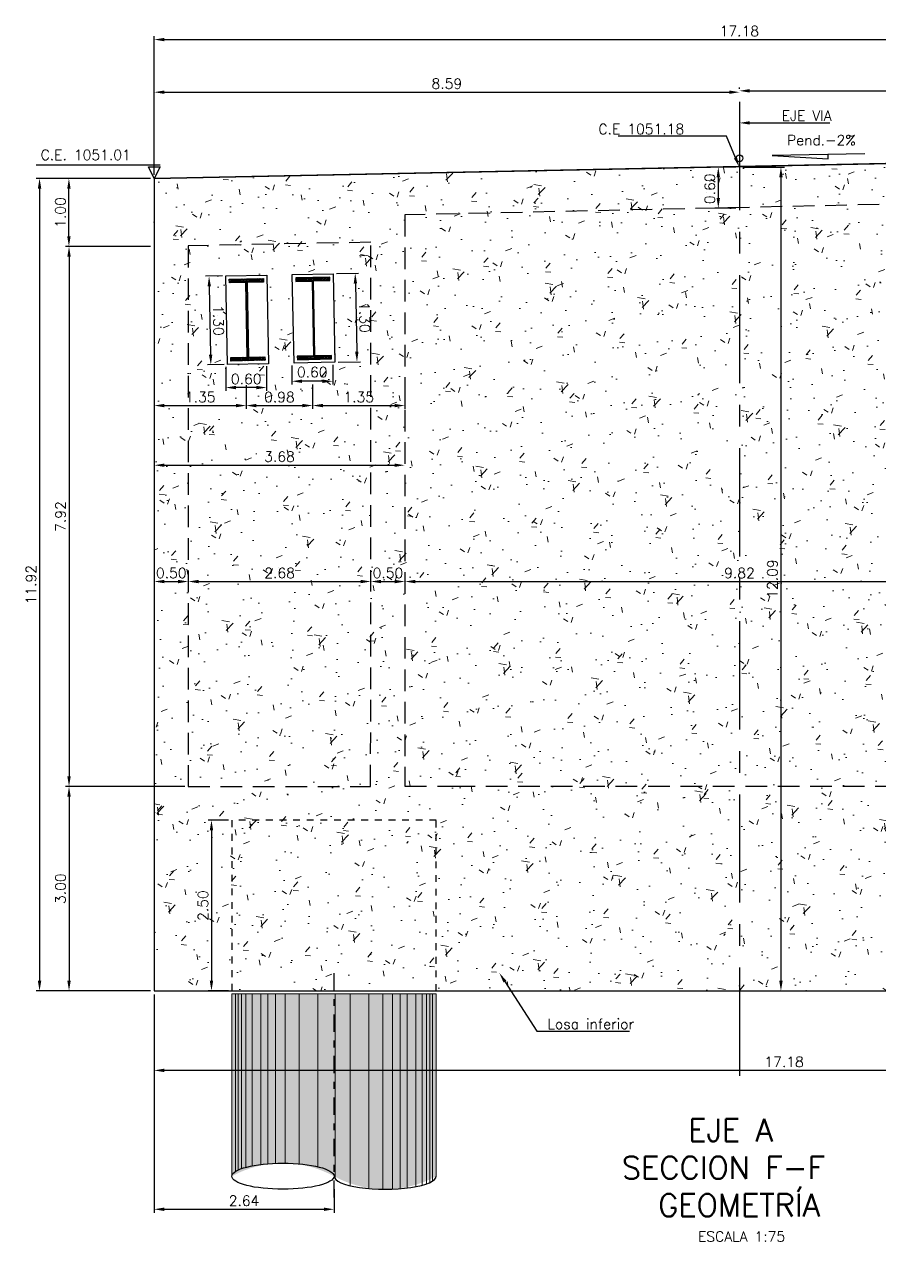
# Model space of a CAD drawing. Header units: metres. Extents: x 1080427 to 1081241, y 976768 to 977288.
# Drawn here: x 1080887.61 to 1080900.16, y 977059.12 to 977076.98 of the extents above; entities that cross this region are included whole.
import ezdxf
from ezdxf import colors
from ezdxf.entities.mleader import LeaderData, LeaderLine
from ezdxf.math import Vec2, Vec3

# ---------------------------------------------------------------- set-up
doc = ezdxf.new("R2010")
doc.units = ezdxf.units.M
doc.header["$LTSCALE"] = 25.4
for name, pattern in [('CENTER', [2, 1.25, -0.25, 0.25, -0.25]), ('DASHDOT', [1, 0.5, -0.25, 0, -0.25]), ('HIDDEN', [0.375, 0.25, -0.125])]:
    doc.linetypes.add(name, pattern=pattern)
for name, color, linetype in [('CONTRAPESO', 3, 'Continuous'), ('COT', 1, 'Continuous'), ('DIMCONTRAPESO', 1, 'Continuous'), ('EJE VIA', 10, 'CENTER'), ('PERFIL MET', 37, 'Continuous'), ('PROY', 9, 'HIDDEN'), ('PROYECC', 251, 'HIDDEN'), ('REGL175', 7, 'Continuous')]:
    doc.layers.add(name, color=color, linetype=linetype)
for name, color, linetype, lineweight in [('COTA', 1, 'Continuous', 30), ('COTACIM', 20, 'Continuous', 5), ('EJEPILOTE', 145, 'DASHDOT', 30), ('OTROS', 8, 'Continuous', 5), ('SOLIDOREFCONT', 254, 'Continuous', 5)]:
    doc.layers.add(name, color=color, linetype=linetype, lineweight=lineweight)
doc.styles.add('romans', font='romans.shx')
doc.dimstyles.new('Copy 75', dxfattribs={"dimtxt": 0.15, "dimasz": 0.15, "dimexe": 0.05, "dimexo": 0.05, "dimgap": 0.05, "dimtad": 1, "dimzin": 0, "dimdsep": 46, "dimtxsty": 'romans', "dimcen": 0.002, "dimclrd": 1, "dimclre": 1, "dimclrt": 3, "dimadec": 4, "dimazin": 0, "dimtfac": 1, "dimtofl": 0, "dimtmove": 1, "dimatfit": 3, "dimfxl": 1, "dimtolj": 1, "dimtzin": 0, "dimarcsym": 1})

# ---------------------------------------------------------------- blocks, each defined once
blk = doc.blocks.new('PILOTE')
h = blk.add_hatch(color=256)
h.dxf.hatch_style = 1
h.set_gradient(color1=(51, 51, 51), color2=(173, 173, 173), tint=1, name='INVCYLINDER')
edge = h.paths.add_edge_path()
edge.add_line((1080656.416834545, 977060.1590362525), (1080656.416834545, 977062.8369320101))
edge.add_line((1080656.416834545, 977062.8369320101), (1080659.417876804, 977062.8369320101))
edge.add_line((1080659.417876804, 977062.8369320101), (1080659.417876804, 977060.1590362525))
edge.add_arc((1080658.66761624, 977061.5370580803), 1.569023604932751, 241.43402734232131, 298.56597265767874, ccw=False)
edge.add_arc((1080657.16709511, 977058.7797854457), 1.570103086822714, 61.45547212311708, 118.5445278768829)
at = {"layer": 'COT'}
blk.add_ellipse((1080657.16709511, 977060.1590362525), major_axis=(0.7502605647517244, 0), ratio=0.2543813295763042, dxfattribs=at)
blk.add_ellipse((1080658.66761624, 977060.1590362525), major_axis=(0.7502605647517244, 0), ratio=0.2543813295763042, start_param=3.141592653589792, end_param=6.283185307179586, dxfattribs=at)
at = {"layer": 'EJEPILOTE', "ltscale": 0.02}
blk.add_line((1080657.918716831, 977059.8447110992), (1080657.918716831, 977063.1356790137), dxfattribs=at)
at = {"layer": 'OTROS'}
for p, q in [((1080656.472292364, 977062.8369320101), (1080656.472292364, 977060.2310491129)), ((1080656.510527515, 977062.8369320101), (1080656.510527515, 977060.2513910077)), ((1080656.561507698, 977062.8369320101), (1080656.561507698, 977060.2717001326)), ((1080656.625232968, 977062.8369320101), (1080656.625232968, 977060.2910394119)), ((1080656.714448302, 977062.8369320101), (1080656.714448302, 977060.3112408698)), ((1080656.841898815, 977062.8369320101), (1080656.841898815, 977060.3310285627)), ((1080656.943859208, 977062.8369320101), (1080656.943859208, 977060.3412444418)), ((1080657.058564661, 977062.8369320101), (1080657.058564661, 977060.3478811213)), ((1080657.198760206, 977062.8369320101), (1080657.198760206, 977060.3497184741)), ((1080657.405764051, 977062.8369320101), (1080657.405764051, 977060.3399741807)), ((1080657.679471079, 977062.8369320101), (1080657.679471079, 977060.2984506316)), ((1080657.932716831, 977062.8369320101), (1080657.932716831, 977060.1206139127)), ((1080658.155240271, 977062.8369320101), (1080658.155240271, 977060.0266473495)), ((1080658.428947299, 977062.8369320101), (1080658.428947299, 977059.9780983244)), ((1080658.635951144, 977062.8369320101), (1080658.635951144, 977059.968354031)), ((1080658.776146688, 977062.8369320101), (1080658.776146688, 977059.9701913837)), ((1080658.890852141, 977062.8369320101), (1080658.890852141, 977059.9768280633)), ((1080658.992812535, 977062.8369320101), (1080658.992812535, 977059.9870439423)), ((1080659.120263048, 977062.8369320101), (1080659.120263048, 977060.0068316353)), ((1080659.209478382, 977062.8369320101), (1080659.209478382, 977060.0266473495)), ((1080659.273203652, 977062.8369320101), (1080659.273203652, 977060.0463723725)), ((1080659.324183835, 977062.8369320101), (1080659.324183835, 977060.0666814975)), ((1080659.362418986, 977062.8369320101), (1080659.362418986, 977060.0870233923)), ((1080656.625232968, 977060.0270330932), (1080656.625232968, 977060.0266473495))]:
    blk.add_line(p, q, dxfattribs=at)
blk.add_lwpolyline([(1080656.416834545, 977060.1590362525), (1080656.416834545, 977062.8369320101), (1080659.417876804, 977062.8369320101), (1080659.417876804, 977060.1590362525)], dxfattribs=at)
blk = doc.blocks.new('*D318')
at = {"layer": 'COTA', "color": 1, "lineweight": -2, "transparency": 16777216}
for p, q in [((1080898.053530901, 977074.8857058254), (1080897.744877127, 977074.8857058254)), ((1080897.794877127, 977074.7357058254), (1080897.794877127, 977074.4319261635)), ((1080898.054436477, 977074.2819261635), (1080897.744877127, 977074.2819261635))]:
    blk.add_line(p, q, dxfattribs=at)
at = {"layer": 'COTA', "color": 1, "transparency": 16777216}
for points in [[(1080897.769877127, 977074.7357058254), (1080897.819877126, 977074.7357058254), (1080897.794877127, 977074.8857058254)], [(1080897.769877127, 977074.4319261635), (1080897.819877126, 977074.4319261635), (1080897.794877127, 977074.2819261635)]]:
    blk.add_solid(points, dxfattribs=at)
at = {"layer": 'Defpoints', "color": 0, "transparency": 16777216}
for p in [(1080898.103530901, 977074.8857058254), (1080897.794877127, 977074.2819261635), (1080898.104436477, 977074.2819261635)]:
    blk.add_point(p, dxfattribs=at)
at = {"layer": 'COTA', "color": 3, "transparency": 16777216, "insert": (1080897.669877127, 977074.5678128492), "char_height": 0.15, "attachment_point": 5, "rotation": 90, "style": 'romans'}
blk.add_mtext('\\A1;0.60', dxfattribs=at)
blk = doc.blocks.new('*D307')
at = {"layer": 'COTA', "color": 1, "lineweight": -2, "transparency": 16777216}
for p, q in [((1080889.515228223, 977074.7703397719), (1080889.515228223, 977076.8066790834)), ((1080889.665228223, 977076.7566790833), (1080906.541697165, 977076.7566790833)), ((1080906.691697165, 977075.1202612792), (1080906.691697165, 977076.8066790834))]:
    blk.add_line(p, q, dxfattribs=at)
at = {"layer": 'COTA', "color": 1, "transparency": 16777216}
for points in [[(1080889.665228223, 977076.7816790834), (1080889.665228223, 977076.7316790833), (1080889.515228223, 977076.7566790833)], [(1080906.541697165, 977076.7816790834), (1080906.541697165, 977076.7316790833), (1080906.691697165, 977076.7566790833)]]:
    blk.add_solid(points, dxfattribs=at)
at = {"layer": 'Defpoints', "color": 0, "transparency": 16777216}
for p in [(1080906.691697165, 977076.7566790833), (1080906.691697165, 977075.0702612791), (1080889.515228223, 977074.7203397718)]:
    blk.add_point(p, dxfattribs=at)
at = {"layer": 'COTA', "color": 3, "transparency": 16777216, "insert": (1080898.103462694, 977076.8816790833), "char_height": 0.15, "attachment_point": 5, "style": 'romans'}
blk.add_mtext('\\A1;17.18', dxfattribs=at)
blk = doc.blocks.new('*D308')
at = {"layer": 'COTA', "color": 1, "lineweight": -2, "transparency": 16777216}
blk.add_line((1080889.665228223, 977068.8062600595), (1080889.865250037, 977068.8062600595), dxfattribs=at)
at = {"layer": 'COTA', "color": 1, "transparency": 16777216}
for points in [[(1080889.665228223, 977068.8312600595), (1080889.665228223, 977068.7812600594), (1080889.515228223, 977068.8062600595)], [(1080889.865250037, 977068.8312600595), (1080889.865250037, 977068.7812600594), (1080890.015250037, 977068.8062600595)]]:
    blk.add_solid(points, dxfattribs=at)
at = {"layer": 'Defpoints', "color": 0, "transparency": 16777216}
for p in [(1080889.515228223, 977068.8062600595), (1080890.015250037, 977068.8062600595), (1080890.015250037, 977068.8062600595)]:
    blk.add_point(p, dxfattribs=at)
at = {"layer": 'COTA', "color": 3, "transparency": 16777216, "insert": (1080889.76523913, 977068.9312600595), "char_height": 0.15, "attachment_point": 5, "style": 'romans'}
blk.add_mtext('\\A1;0.50', dxfattribs=at)
blk = doc.blocks.new('*D309')
at = {"layer": 'COTA', "color": 1, "lineweight": -2, "transparency": 16777216}
for p, q in [((1080890.165250037, 977068.8062192819), (1080892.545214706, 977068.8062192819)), ((1080890.015250037, 977068.7562600594), (1080890.015250037, 977068.7562192818))]:
    blk.add_line(p, q, dxfattribs=at)
at = {"layer": 'COTA', "color": 1, "transparency": 16777216}
for points in [[(1080890.165250037, 977068.8312192819), (1080890.165250037, 977068.7812192818), (1080890.015250037, 977068.8062192819)], [(1080892.545214706, 977068.8312192819), (1080892.545214706, 977068.7812192818), (1080892.695214706, 977068.8062192819)]]:
    blk.add_solid(points, dxfattribs=at)
at = {"layer": 'Defpoints', "color": 0, "transparency": 16777216}
for p in [(1080890.015250037, 977068.8062600595), (1080892.695214706, 977068.8062192819), (1080892.695214706, 977068.8062192819)]:
    blk.add_point(p, dxfattribs=at)
at = {"layer": 'COTA', "color": 3, "transparency": 16777216, "insert": (1080891.355232371, 977068.9312192819), "char_height": 0.15, "attachment_point": 5, "style": 'romans'}
blk.add_mtext('\\A1;2.68', dxfattribs=at)
blk = doc.blocks.new('*D310')
at = {"layer": 'COTA', "color": 1, "lineweight": -2, "transparency": 16777216}
blk.add_line((1080892.845214706, 977068.8062192819), (1080893.04523652, 977068.8062192819), dxfattribs=at)
at = {"layer": 'COTA', "color": 1, "transparency": 16777216}
for points in [[(1080892.845214706, 977068.8312192819), (1080892.845214706, 977068.7812192818), (1080892.695214706, 977068.8062192819)], [(1080893.04523652, 977068.8312192819), (1080893.04523652, 977068.7812192818), (1080893.19523652, 977068.8062192819)]]:
    blk.add_solid(points, dxfattribs=at)
at = {"layer": 'Defpoints', "color": 0, "transparency": 16777216}
for p in [(1080892.695214706, 977068.8062192819), (1080893.19523652, 977068.8062192819), (1080893.19523652, 977068.8062192819)]:
    blk.add_point(p, dxfattribs=at)
at = {"layer": 'COTA', "color": 3, "transparency": 16777216, "insert": (1080892.945225613, 977068.9312192819), "char_height": 0.15, "attachment_point": 5, "style": 'romans'}
blk.add_mtext('\\A1;0.50', dxfattribs=at)
blk = doc.blocks.new('*D311')
at = {"layer": 'COTA', "color": 1, "lineweight": -2, "transparency": 16777216}
for p, q in [((1080893.34523652, 977068.8060949981), (1080902.865213184, 977068.8060949981)), ((1080893.19523652, 977068.7562192818), (1080893.19523652, 977068.7560949981))]:
    blk.add_line(p, q, dxfattribs=at)
at = {"layer": 'COTA', "color": 1, "transparency": 16777216}
for points in [[(1080893.34523652, 977068.8310949982), (1080893.34523652, 977068.7810949981), (1080893.19523652, 977068.8060949981)], [(1080902.865213184, 977068.8310949982), (1080902.865213184, 977068.7810949981), (1080903.015213184, 977068.8060949981)]]:
    blk.add_solid(points, dxfattribs=at)
at = {"layer": 'Defpoints', "color": 0, "transparency": 16777216}
for p in [(1080893.19523652, 977068.8062192819), (1080903.015213184, 977068.8060949981), (1080903.015213184, 977068.8060949981)]:
    blk.add_point(p, dxfattribs=at)
at = {"layer": 'COTA', "color": 3, "transparency": 16777216, "insert": (1080898.105224852, 977068.9310949981), "char_height": 0.15, "attachment_point": 5, "style": 'romans'}
blk.add_mtext('\\A1;9.82', dxfattribs=at)
blk = doc.blocks.new('*D319')
at = {"layer": 'COTA', "color": 1, "lineweight": -2, "transparency": 16777216}
for p, q in [((1080889.511737147, 977062.7502620787), (1080889.511737147, 977061.5848441626)), ((1080906.69168312, 977062.7502620787), (1080906.69168312, 977061.5848441626)), ((1080906.54168312, 977061.6348441626), (1080889.661737147, 977061.6348441626))]:
    blk.add_line(p, q, dxfattribs=at)
at = {"layer": 'COTA', "color": 1, "transparency": 16777216}
for points in [[(1080889.661737147, 977061.6598441626), (1080889.661737147, 977061.6098441626), (1080889.511737147, 977061.6348441626)], [(1080906.54168312, 977061.6598441626), (1080906.54168312, 977061.6098441626), (1080906.69168312, 977061.6348441626)]]:
    blk.add_solid(points, dxfattribs=at)
at = {"layer": 'Defpoints', "color": 0, "transparency": 16777216}
for p in [(1080889.511737147, 977062.8002620788), (1080906.69168312, 977062.8002620788), (1080889.511737147, 977061.6348441626)]:
    blk.add_point(p, dxfattribs=at)
at = {"layer": 'COTA', "color": 3, "transparency": 16777216, "insert": (1080898.760098694, 977061.7598441626), "char_height": 0.15, "attachment_point": 5, "style": 'romans'}
blk.add_mtext('\\A1;17.18', dxfattribs=at)
blk = doc.blocks.new('*D315')
at = {"layer": 'Defpoints', "color": 0, "transparency": 16777216}
for p in [(1080898.105228223, 977075.9846435825), (1080898.105228223, 977075.9846435825), (1080889.515228223, 977074.7203397718)]:
    blk.add_point(p, dxfattribs=at)
at = {"layer": 'DIMCONTRAPESO', "color": 1, "lineweight": -2, "transparency": 16777216}
for p, q in [((1080889.515228223, 977074.7703397719), (1080889.515228223, 977076.0346435825)), ((1080889.665228223, 977075.9846435825), (1080897.955228223, 977075.9846435825))]:
    blk.add_line(p, q, dxfattribs=at)
at = {"layer": 'DIMCONTRAPESO', "color": 1, "transparency": 16777216}
for points in [[(1080889.665228223, 977076.0096435825), (1080889.665228223, 977075.9596435825), (1080889.515228223, 977075.9846435825)], [(1080897.955228223, 977076.0096435825), (1080897.955228223, 977075.9596435825), (1080898.105228223, 977075.9846435825)]]:
    blk.add_solid(points, dxfattribs=at)
at = {"layer": 'DIMCONTRAPESO', "color": 3, "transparency": 16777216, "insert": (1080893.810228223, 977076.1096435825), "char_height": 0.15, "attachment_point": 5, "style": 'romans'}
blk.add_mtext('\\A1;8.59', dxfattribs=at)
blk = doc.blocks.new('*D316')
at = {"layer": 'Defpoints', "color": 0, "transparency": 16777216}
for p in [(1080898.105228223, 977075.9846435825), (1080906.691697165, 977076.0046435825), (1080906.691697165, 977075.0702612791)]:
    blk.add_point(p, dxfattribs=at)
at = {"layer": 'DIMCONTRAPESO', "color": 1, "lineweight": -2, "transparency": 16777216}
for p, q in [((1080898.105228223, 977076.0346435825), (1080898.105228223, 977076.0546435826)), ((1080898.255228223, 977076.0046435825), (1080906.541697165, 977076.0046435825)), ((1080906.691697165, 977075.1202612792), (1080906.691697165, 977076.0546435826))]:
    blk.add_line(p, q, dxfattribs=at)
at = {"layer": 'DIMCONTRAPESO', "color": 1, "transparency": 16777216}
for points in [[(1080898.255228223, 977076.0296435825), (1080898.255228223, 977075.9796435825), (1080898.105228223, 977076.0046435825)], [(1080906.541697165, 977076.0296435825), (1080906.541697165, 977075.9796435825), (1080906.691697165, 977076.0046435825)]]:
    blk.add_solid(points, dxfattribs=at)
at = {"layer": 'DIMCONTRAPESO', "color": 3, "transparency": 16777216, "insert": (1080902.398462694, 977076.1296435825), "char_height": 0.15, "attachment_point": 5, "style": 'romans'}
blk.add_mtext('\\A1;8.59', dxfattribs=at)
blk = doc.blocks.new('*D317')
at = {"layer": 'Defpoints', "color": 0, "transparency": 16777216}
for p in [(1080889.515231705, 977070.5099661405), (1080893.191784659, 977070.5126604671), (1080893.191784659, 977070.5126604671)]:
    blk.add_point(p, dxfattribs=at)
at = {"layer": 'DIMCONTRAPESO', "color": 1, "lineweight": -2, "transparency": 16777216}
for p, q in [((1080889.515231705, 977070.5599661405), (1080889.515231705, 977070.5626604671)), ((1080889.665231705, 977070.5126604671), (1080893.041784659, 977070.5126604671))]:
    blk.add_line(p, q, dxfattribs=at)
at = {"layer": 'DIMCONTRAPESO', "color": 1, "transparency": 16777216}
for points in [[(1080889.665231705, 977070.5376604671), (1080889.665231705, 977070.487660467), (1080889.515231705, 977070.5126604671)], [(1080893.041784659, 977070.5376604671), (1080893.041784659, 977070.487660467), (1080893.191784659, 977070.5126604671)]]:
    blk.add_solid(points, dxfattribs=at)
at = {"layer": 'DIMCONTRAPESO', "color": 3, "transparency": 16777216, "insert": (1080891.353508182, 977070.6376604671), "char_height": 0.15, "attachment_point": 5, "style": 'romans'}
blk.add_mtext('\\A1;3.68', dxfattribs=at)
blk = doc.blocks.new('*D321')
at = {"layer": 'Defpoints', "color": 0, "transparency": 16777216}
for p in [(1080889.515228223, 977071.6507626446), (1080890.864840828, 977071.7389970093), (1080890.864840828, 977071.3876015544)]:
    blk.add_point(p, dxfattribs=at)
at = {"layer": 'DIMCONTRAPESO', "color": 1, "lineweight": -2, "transparency": 16777216}
for p, q in [((1080890.864840828, 977071.6889970093), (1080890.864840828, 977071.3376015543)), ((1080889.515228223, 977071.6007626445), (1080889.515228223, 977071.3376015543)), ((1080889.665228223, 977071.3876015544), (1080890.714840828, 977071.3876015544))]:
    blk.add_line(p, q, dxfattribs=at)
at = {"layer": 'DIMCONTRAPESO', "color": 1, "transparency": 16777216}
for points in [[(1080889.665228223, 977071.4126015544), (1080889.665228223, 977071.3626015544), (1080889.515228223, 977071.3876015544)], [(1080890.714840828, 977071.4126015544), (1080890.714840828, 977071.3626015544), (1080890.864840828, 977071.3876015544)]]:
    blk.add_solid(points, dxfattribs=at)
at = {"layer": 'DIMCONTRAPESO', "color": 3, "transparency": 16777216, "insert": (1080890.190034525, 977071.5126015544), "char_height": 0.15, "attachment_point": 5, "style": 'romans'}
blk.add_mtext('\\A1;1.35', dxfattribs=at)
blk = doc.blocks.new('*D322')
at = {"layer": 'Defpoints', "color": 0, "transparency": 16777216}
for p in [(1080890.864840828, 977071.7389970093), (1080891.839853005, 977071.7443665025), (1080891.839853005, 977071.3876015544)]:
    blk.add_point(p, dxfattribs=at)
at = {"layer": 'DIMCONTRAPESO', "color": 1, "lineweight": -2, "transparency": 16777216}
for p, q in [((1080890.864840828, 977071.6889970093), (1080890.864840828, 977071.3376015543)), ((1080891.839853005, 977071.6943665025), (1080891.839853005, 977071.3376015543)), ((1080891.014840828, 977071.3876015544), (1080891.689853005, 977071.3876015544))]:
    blk.add_line(p, q, dxfattribs=at)
at = {"layer": 'DIMCONTRAPESO', "color": 1, "transparency": 16777216}
for points in [[(1080891.014840828, 977071.4126015544), (1080891.014840828, 977071.3626015544), (1080890.864840828, 977071.3876015544)], [(1080891.689853005, 977071.4126015544), (1080891.689853005, 977071.3626015544), (1080891.839853005, 977071.3876015544)]]:
    blk.add_solid(points, dxfattribs=at)
at = {"layer": 'DIMCONTRAPESO', "color": 3, "transparency": 16777216, "insert": (1080891.352346916, 977071.5126015544), "char_height": 0.15, "attachment_point": 5, "style": 'romans'}
blk.add_mtext('\\A1;0.98', dxfattribs=at)
blk = doc.blocks.new('*D323')
at = {"layer": 'Defpoints', "color": 0, "transparency": 16777216}
for p in [(1080891.839853005, 977071.7443665025), (1080893.194120589, 977071.7837727899), (1080893.194120589, 977071.3876015544)]:
    blk.add_point(p, dxfattribs=at)
at = {"layer": 'DIMCONTRAPESO', "color": 1, "lineweight": -2, "transparency": 16777216}
for p, q in [((1080891.839853005, 977071.6943665025), (1080891.839853005, 977071.3376015543)), ((1080893.194120589, 977071.7337727898), (1080893.194120589, 977071.3376015543)), ((1080891.989853005, 977071.3876015544), (1080893.044120589, 977071.3876015544))]:
    blk.add_line(p, q, dxfattribs=at)
at = {"layer": 'DIMCONTRAPESO', "color": 1, "transparency": 16777216}
for points in [[(1080891.989853005, 977071.4126015544), (1080891.989853005, 977071.3626015544), (1080891.839853005, 977071.3876015544)], [(1080893.044120589, 977071.4126015544), (1080893.044120589, 977071.3626015544), (1080893.194120589, 977071.3876015544)]]:
    blk.add_solid(points, dxfattribs=at)
at = {"layer": 'DIMCONTRAPESO', "color": 3, "transparency": 16777216, "insert": (1080892.516986797, 977071.5126015544), "char_height": 0.15, "attachment_point": 5, "style": 'romans'}
blk.add_mtext('\\A1;1.35', dxfattribs=at)
blk = doc.blocks.new('*D329')
at = {"layer": 'Defpoints', "color": 0, "transparency": 16777216}
for p in [(1080890.565292227, 977072.0039220683), (1080891.164084211, 977072.0158979079), (1080890.565292227, 977071.6519084652)]:
    blk.add_point(p, dxfattribs=at)
at = {"layer": 'DIMCONTRAPESO', "color": 1, "lineweight": -2, "transparency": 16777216}
for p, q in [((1080890.565292227, 977071.9539220682), (1080890.565292227, 977071.6019084651)), ((1080891.164084211, 977071.9658979079), (1080891.164084211, 977071.6019084651)), ((1080891.014084211, 977071.6519084652), (1080890.715292227, 977071.6519084652))]:
    blk.add_line(p, q, dxfattribs=at)
at = {"layer": 'DIMCONTRAPESO', "color": 1, "transparency": 16777216}
for points in [[(1080890.715292227, 977071.6769084652), (1080890.715292227, 977071.6269084652), (1080890.565292227, 977071.6519084652)], [(1080891.014084211, 977071.6769084652), (1080891.014084211, 977071.6269084652), (1080891.164084211, 977071.6519084652)]]:
    blk.add_solid(points, dxfattribs=at)
at = {"layer": 'DIMCONTRAPESO', "color": 3, "transparency": 16777216, "insert": (1080890.865188019, 977071.7769084652), "char_height": 0.15, "attachment_point": 5, "style": 'romans'}
blk.add_mtext('\\A1;0.60', dxfattribs=at)
blk = doc.blocks.new('*D330')
at = {"layer": 'Defpoints', "color": 0, "transparency": 16777216}
for p in [(1080891.534857275, 977072.0233133693), (1080892.134865294, 977072.0353135295), (1080891.534857275, 977071.7444712054)]:
    blk.add_point(p, dxfattribs=at)
at = {"layer": 'DIMCONTRAPESO', "color": 1, "lineweight": -2, "transparency": 16777216}
for p, q in [((1080891.534857275, 977071.9733133692), (1080891.534857275, 977071.6944712054)), ((1080892.134865294, 977071.9853135295), (1080892.134865294, 977071.6944712054)), ((1080891.984865294, 977071.7444712054), (1080891.684857275, 977071.7444712054))]:
    blk.add_line(p, q, dxfattribs=at)
at = {"layer": 'DIMCONTRAPESO', "color": 1, "transparency": 16777216}
for points in [[(1080891.684857275, 977071.7694712054), (1080891.684857275, 977071.7194712054), (1080891.534857275, 977071.7444712054)], [(1080891.984865294, 977071.7694712054), (1080891.984865294, 977071.7194712054), (1080892.134865294, 977071.7444712054)]]:
    blk.add_solid(points, dxfattribs=at)
at = {"layer": 'DIMCONTRAPESO', "color": 3, "transparency": 16777216, "insert": (1080891.834410638, 977071.8787929593), "char_height": 0.15, "attachment_point": 5, "style": 'romans'}
blk.add_mtext('\\A1;0.60', dxfattribs=at)
blk = doc.blocks.new('*D981')
at = {"layer": 'COTA', "color": 1, "lineweight": -2, "transparency": 16777216}
for p, q in [((1080889.461793597, 977074.7202632083), (1080888.212484116, 977074.7202632083)), ((1080888.262484116, 977073.8699774422), (1080888.262484116, 977074.5702632082)), ((1080889.461774155, 977073.7199774422), (1080888.212484116, 977073.7199774422))]:
    blk.add_line(p, q, dxfattribs=at)
at = {"layer": 'COTA', "color": 1, "transparency": 16777216}
for points in [[(1080888.237484117, 977074.5702632082), (1080888.287484116, 977074.5702632082), (1080888.262484116, 977074.7202632083)], [(1080888.237484117, 977073.8699774422), (1080888.287484116, 977073.8699774422), (1080888.262484116, 977073.7199774422)]]:
    blk.add_solid(points, dxfattribs=at)
at = {"layer": 'Defpoints', "color": 0, "transparency": 16777216}
for p in [(1080888.262484116, 977074.7202632083), (1080889.511793597, 977074.7202632083), (1080889.511774155, 977073.7199774422)]:
    blk.add_point(p, dxfattribs=at)
at = {"layer": 'COTA', "color": 3, "transparency": 16777216, "insert": (1080888.137484116, 977074.2201203246), "char_height": 0.15, "attachment_point": 5, "rotation": 90, "style": 'romans'}
blk.add_mtext('\\A1;1.00', dxfattribs=at)
blk = doc.blocks.new('*D982')
at = {"layer": 'COTA', "color": 1, "lineweight": -2, "transparency": 16777216}
for p, q in [((1080889.961737148, 977065.8002620792), (1080888.214150785, 977065.8002620792)), ((1080888.264150785, 977065.6502620792), (1080888.264150785, 977062.9502620792)), ((1080889.461737148, 977062.8002620792), (1080888.214150785, 977062.8002620792))]:
    blk.add_line(p, q, dxfattribs=at)
at = {"layer": 'COTA', "color": 1, "transparency": 16777216}
for points in [[(1080888.239150785, 977065.6502620792), (1080888.289150785, 977065.6502620792), (1080888.264150785, 977065.8002620792)], [(1080888.239150785, 977062.9502620792), (1080888.289150785, 977062.9502620792), (1080888.264150785, 977062.8002620792)]]:
    blk.add_solid(points, dxfattribs=at)
at = {"layer": 'Defpoints', "color": 0, "transparency": 16777216}
for p in [(1080890.011737148, 977065.8002620792), (1080888.264150785, 977062.8002620792), (1080889.511737148, 977062.8002620792)]:
    blk.add_point(p, dxfattribs=at)
at = {"layer": 'COTA', "color": 3, "transparency": 16777216, "insert": (1080888.139150785, 977064.3002620786), "char_height": 0.15, "attachment_point": 5, "rotation": 90, "style": 'romans'}
blk.add_mtext('\\A1;3.00', dxfattribs=at)
blk = doc.blocks.new('*D983')
at = {"layer": 'COTA', "color": 1, "lineweight": -2, "transparency": 16777216}
for p, q in [((1080889.461774155, 977073.7199774422), (1080888.214150785, 977073.7199774422)), ((1080888.264150785, 977073.5699774422), (1080888.264150785, 977065.9502620792)), ((1080889.961737148, 977065.8002620792), (1080888.214150785, 977065.8002620792))]:
    blk.add_line(p, q, dxfattribs=at)
at = {"layer": 'COTA', "color": 1, "transparency": 16777216}
for points in [[(1080888.239150785, 977073.5699774422), (1080888.289150784, 977073.5699774422), (1080888.264150785, 977073.7199774422)], [(1080888.239150785, 977065.9502620792), (1080888.289150784, 977065.9502620792), (1080888.264150785, 977065.8002620792)]]:
    blk.add_solid(points, dxfattribs=at)
at = {"layer": 'Defpoints', "color": 0, "transparency": 16777216}
for p in [(1080889.511774155, 977073.7199774422), (1080888.264150785, 977065.8002620792), (1080890.011737148, 977065.8002620792)]:
    blk.add_point(p, dxfattribs=at)
at = {"layer": 'COTA', "color": 3, "transparency": 16777216, "insert": (1080888.139150785, 977069.7601197601), "char_height": 0.15, "attachment_point": 5, "rotation": 90, "style": 'romans'}
blk.add_mtext('\\A1;7.92', dxfattribs=at)
blk = doc.blocks.new('*D984')
at = {"layer": 'COTA', "color": 1, "lineweight": -2, "transparency": 16777216}
for p, q in [((1080889.461737148, 977074.7202620793), (1080887.78155431, 977074.7202620793)), ((1080887.83155431, 977074.5702620792), (1080887.83155431, 977062.9502620792)), ((1080889.461737148, 977062.8002620792), (1080887.78155431, 977062.8002620792))]:
    blk.add_line(p, q, dxfattribs=at)
at = {"layer": 'COTA', "color": 1, "transparency": 16777216}
for points in [[(1080887.80655431, 977074.5702620792), (1080887.85655431, 977074.5702620792), (1080887.83155431, 977074.7202620793)], [(1080887.80655431, 977062.9502620792), (1080887.85655431, 977062.9502620792), (1080887.83155431, 977062.8002620792)]]:
    blk.add_solid(points, dxfattribs=at)
at = {"layer": 'Defpoints', "color": 0, "transparency": 16777216}
for p in [(1080889.511737148, 977074.7202620793), (1080887.83155431, 977062.8002620792), (1080889.511737148, 977062.8002620792)]:
    blk.add_point(p, dxfattribs=at)
at = {"layer": 'COTA', "color": 3, "transparency": 16777216, "insert": (1080887.70655431, 977068.7602620787), "char_height": 0.15, "attachment_point": 5, "rotation": 90, "style": 'romans'}
blk.add_mtext('\\A1;11.92', dxfattribs=at)
blk = doc.blocks.new('*D989')
at = {"layer": 'COTA', "color": 1, "lineweight": -2, "transparency": 16777216}
for p, q in [((1080890.515506781, 977073.288817038), (1080890.269462691, 977073.2838033842)), ((1080890.322508238, 977073.1348531576), (1080890.342881063, 977072.135060705)), ((1080890.541991454, 977071.9890868496), (1080890.295947364, 977071.9840731958))]:
    blk.add_line(p, q, dxfattribs=at)
at = {"layer": 'COTA', "color": 1, "transparency": 16777216}
for points in [[(1080890.347503049, 977073.1353624781), (1080890.297513426, 977073.1343438369), (1080890.319452314, 977073.2848220255)], [(1080890.367875874, 977072.1355700255), (1080890.317886252, 977072.1345513844), (1080890.345936987, 977071.9850918371)]]:
    blk.add_solid(points, dxfattribs=at)
at = {"layer": 'Defpoints', "color": 0, "transparency": 16777216}
for p in [(1080890.565496403, 977073.2898356792), (1080890.345936987, 977071.9850918371), (1080890.591981076, 977071.9901054909)]:
    blk.add_point(p, dxfattribs=at)
at = {"layer": 'COTA', "color": 3, "transparency": 16777216, "insert": (1080890.457668707, 977072.6375035344), "char_height": 0.15, "attachment_point": 5, "rotation": 271.1673576766425, "style": 'romans'}
blk.add_mtext('\\A1;1.30', dxfattribs=at)
blk = doc.blocks.new('*D990')
at = {"layer": 'COTA', "color": 1, "lineweight": -2, "transparency": 16777216}
for p, q in [((1080892.190171314, 977073.3229417688), (1080892.514810328, 977073.3295569557)), ((1080892.467876629, 977073.1785694466), (1080892.488249455, 977072.1787769942)), ((1080892.216655987, 977072.0232115807), (1080892.541295002, 977072.0298267676))]:
    blk.add_line(p, q, dxfattribs=at)
at = {"layer": 'COTA', "color": 1, "transparency": 16777216}
for points in [[(1080892.492871441, 977073.1790787672), (1080892.442881818, 977073.178060126), (1080892.464820706, 977073.3285383144)], [(1080892.513244266, 977072.1792863149), (1080892.463254644, 977072.1782676736), (1080892.491305379, 977072.0288081263)]]:
    blk.add_solid(points, dxfattribs=at)
at = {"layer": 'Defpoints', "color": 0, "transparency": 16777216}
for p in [(1080892.140181691, 977073.3219231275), (1080892.166666364, 977072.0221929394), (1080892.491305379, 977072.0288081263)]:
    blk.add_point(p, dxfattribs=at)
at = {"layer": 'COTA', "color": 3, "transparency": 16777216, "insert": (1080892.603037099, 977072.6812198237), "char_height": 0.15, "attachment_point": 5, "rotation": 271.1673576766425, "style": 'romans'}
blk.add_mtext('\\A1;1.30', dxfattribs=at)
blk = doc.blocks.new('*D992')
at = {"layer": 'COTA', "color": 1, "lineweight": -2, "transparency": 16777216}
for p, q in [((1080898.15520121, 977074.8857379671), (1080898.764268117, 977074.8857379671)), ((1080898.714268117, 977074.7357379671), (1080898.714268117, 977062.9502620792)), ((1080898.15520121, 977062.8002620792), (1080898.764268117, 977062.8002620792))]:
    blk.add_line(p, q, dxfattribs=at)
at = {"layer": 'COTA', "color": 1, "transparency": 16777216}
for points in [[(1080898.689268117, 977074.7357379671), (1080898.739268117, 977074.7357379671), (1080898.714268117, 977074.8857379671)], [(1080898.689268117, 977062.9502620792), (1080898.739268117, 977062.9502620792), (1080898.714268117, 977062.8002620792)]]:
    blk.add_solid(points, dxfattribs=at)
at = {"layer": 'Defpoints', "color": 0, "transparency": 16777216}
for p in [(1080898.10520121, 977074.8857379671), (1080898.10520121, 977062.8002620792), (1080898.714268117, 977062.8002620792)]:
    blk.add_point(p, dxfattribs=at)
at = {"layer": 'COTA', "color": 3, "transparency": 16777216, "insert": (1080898.589268117, 977068.8430000226), "char_height": 0.15, "attachment_point": 5, "rotation": 90, "style": 'romans'}
blk.add_mtext('\\A1;12.09', dxfattribs=at)
blk = doc.blocks.new('*D1046')
at = {"layer": 'COTA', "color": 1, "lineweight": -2, "transparency": 16777216}
for p, q in [((1080890.603318924, 977065.3042471906), (1080890.305191238, 977065.3042471906)), ((1080890.355191238, 977065.1542471906), (1080890.355191238, 977062.9502620792)), ((1080890.603318924, 977062.8002620792), (1080890.305191238, 977062.8002620792))]:
    blk.add_line(p, q, dxfattribs=at)
at = {"layer": 'COTA', "color": 1, "transparency": 16777216}
for points in [[(1080890.330191239, 977065.1542471906), (1080890.380191238, 977065.1542471906), (1080890.355191238, 977065.3042471906)], [(1080890.330191239, 977062.9502620792), (1080890.380191238, 977062.9502620792), (1080890.355191238, 977062.8002620792)]]:
    blk.add_solid(points, dxfattribs=at)
at = {"layer": 'Defpoints', "color": 0, "transparency": 16777216}
for p in [(1080890.653318924, 977065.3042471906), (1080890.355191238, 977062.8002620792), (1080890.653318924, 977062.8002620792)]:
    blk.add_point(p, dxfattribs=at)
at = {"layer": 'COTA', "color": 3, "transparency": 16777216, "insert": (1080890.230191238, 977064.0522546343), "char_height": 0.15, "attachment_point": 5, "rotation": 90, "style": 'romans'}
blk.add_mtext('\\A1;2.50', dxfattribs=at)
blk = doc.blocks.new('*D1086')
at = {"layer": 'COTA', "color": 1, "lineweight": -2, "transparency": 16777216}
for p, q in [((1080889.511737147, 977062.7502620787), (1080889.511737147, 977059.5474305946)), ((1080892.155201209, 977059.8910694858), (1080892.155201209, 977059.5474305946)), ((1080889.661737147, 977059.5974305946), (1080892.005201209, 977059.5974305946))]:
    blk.add_line(p, q, dxfattribs=at)
at = {"layer": 'COTA', "color": 1, "transparency": 16777216}
for points in [[(1080889.661737147, 977059.6224305946), (1080889.661737147, 977059.5724305946), (1080889.511737147, 977059.5974305946)], [(1080892.005201209, 977059.6224305946), (1080892.005201209, 977059.5724305946), (1080892.155201209, 977059.5974305946)]]:
    blk.add_solid(points, dxfattribs=at)
at = {"layer": 'Defpoints', "color": 0, "transparency": 16777216}
for p in [(1080889.511737147, 977062.8002620788), (1080892.155201209, 977059.9410694859), (1080892.155201209, 977059.5974305946)]:
    blk.add_point(p, dxfattribs=at)
at = {"layer": 'COTA', "color": 3, "transparency": 16777216, "insert": (1080890.833469178, 977059.7224305946), "char_height": 0.15, "attachment_point": 5, "style": 'romans'}
blk.add_mtext('\\A1;2.64', dxfattribs=at)

msp = doc.modelspace()

# ---------------------------------------------------------------- hatches: boundary and pattern name
at = {"layer": 'PERFIL MET'}
h = msp.add_hatch(dxfattribs=at)
h.set_pattern_fill('ANSI31', color=256, scale=0.005, angle=1.167357676581521)
h.set_pattern_definition([(46.16735767658152, (20353.61518215352, -21866.0615803519), (-0.01145168185168396, 0.01099429887568154), [])])
h.paths.add_polyline_path([(1080890.877010743, 977073.1953624989), (1080890.899388255, 977072.0971904692), (1080891.139813345, 977072.1020896244), (1080891.140848284, 977072.0513001678), (1080890.640952058, 977072.0411137551), (1080890.639917119, 977072.0919032117), (1080890.880342209, 977072.0968023669), (1080890.857964697, 977073.1949743966), (1080890.617539607, 977073.1900752414), (1080890.616504668, 977073.240864698), (1080891.116400894, 977073.2510511107), (1080891.117435833, 977073.2002616541)])
h = msp.add_hatch(dxfattribs=at)
h.set_pattern_fill('ANSI31', color=256, scale=0.005, angle=1.167357676581521)
h.set_pattern_definition([(46.16735767658152, (20353.61518215376, -21866.06158035165), (-0.01145168185168396, 0.01099429887568154), [])])
h.paths.add_polyline_path([(1080891.832774513, 977073.2148381498), (1080891.855152025, 977072.11666612), (1080891.614726935, 977072.1117669648), (1080891.615761874, 977072.0609775082), (1080892.1156581, 977072.0711639209), (1080892.114623161, 977072.1219533775), (1080891.874198071, 977072.1170542224), (1080891.851820559, 977073.2152262522), (1080892.092245649, 977073.2201254073), (1080892.09121071, 977073.2709148638), (1080891.591314484, 977073.2607284511), (1080891.592349423, 977073.2099389946)])
at = {"layer": 'SOLIDOREFCONT', "true_color": 0x5b5b5b, "transparency": 33554546}
h = msp.add_hatch(dxfattribs=at)
h.set_pattern_fill('AR-CONC', color=251, scale=0.005)
h.set_pattern_definition([(49.99999999999999, (0, 0), (0.91092334498002, -0.07969542769451543), [0.09525, -1.04775]), (355, (0, 0), (-0.1762171071248467, 0.9552842261951757), [0.0762, -0.83820292085]), (100.4514447, (0.075910035, -0.0066412675), (0.7347062354517664, 0.8755887595609755), [0.080950044, -0.8904512229999999]), (46.18420000000002, (0, 0.254), (1.35539520446065, -0.2102116396636357), [0.142875, -1.571625]), (96.63555760999996, (0.1129495, 0.2364825), (1.187020670257515, 1.237130622988608), [0.1214251157, -1.3356780408]), (351.1841511700001, (0, 0.254), (1.187020670324885, 1.237130622927663), [0.11429983535, -1.2572986596]), (21, (0.127, 0.1905), (0.7580719563456624, -0.5113259909354381), [0.09525, -1.04775]), (326.0000000000001, (0.127, 0.1905), (0.3090101417382354, 0.9209398306115963), [0.0762, -0.8382]), (71.45144499999999, (0.190172663, 0.1478895005), (1.067082096393581, 0.4096138444295262), [0.08095004400000001, -0.8904496879999999]), (37.50000000000001, (0, 0), (0.01544301625295908, 0.4227751943657655), [0, -0.82804, 0, -0.8509000000000001, 0, -0.8413750000000001]), (7.499999999999999, (0, 0), (0.3340983125515287, 0.5009028740905975), [0, -0.48514, 0, -0.80899, 0, -0.320675]), (327.5, (-0.28321, 0), (0.677952975834357, -0.02864371996336722), [0, -0.3175, 0, -0.9906, 0, -1.31445]), (317.5, (-0.41021, 0), (0.7406459069300902, 0.1271324551666652), [0, -0.41275, 0, -0.65786, 0, -0.93345])])
h.paths.add_polyline_path([(1080906.691737147, 977062.8002620788), (1080906.695228223, 977065.7838638839), (1080906.691833579, 977075.0510718789), (1080889.511833993, 977074.7202640157), (1080889.515228223, 977065.7838638839), (1080889.511737147, 977062.8002620788)])
h.paths.add_polyline_path([(1080904.067715569, 977072.2563187449), (1080904.067715569, 977073.5563187449), (1080904.667715569, 977073.5563187449), (1080904.667715569, 977072.2563187449)], flags=16)
h.paths.add_polyline_path([(1080905.042767984, 977072.2903169822), (1080905.042767984, 977073.5903169822), (1080905.642767984, 977073.5903169822), (1080905.642767984, 977072.2903169822)], flags=16)
h.paths.add_polyline_path([(1080892.140384052, 977072.0113431292), (1080891.540384052, 977072.0113431292), (1080891.540384052, 977073.3113431293), (1080892.140384052, 977073.3113431293)], flags=16)
h.paths.add_polyline_path([(1080891.165371875, 977072.005973636), (1080890.565371875, 977072.005973636), (1080890.565371875, 977073.3059736361), (1080891.165371875, 977073.3059736361)], flags=16)

# ---------------------------------------------------------------- linework, layer by layer
at = {"layer": 'CONTRAPESO'}
for points in [[(1080906.691737147, 977075.0702620788), (1080889.511777544, 977074.7201851014), (1080889.511737147, 977062.8002620788), (1080889.511737147, 977062.8002620788), (1080906.691737147, 977062.8002620788), (1080906.691737147, 977062.8002620788)], [(1080890.565496404, 977073.2898356793), (1080891.165371875, 977073.3020593746), (1080891.191856548, 977072.0023291864), (1080890.591981077, 977071.9901054911)], [(1080891.54030622, 977073.3096994325), (1080892.140181691, 977073.3219231277), (1080892.166666364, 977072.0221929395), (1080891.566790893, 977072.0099692442)]]:
    msp.add_lwpolyline(points, close=True, dxfattribs=at)
at = {"layer": 'COTA', "color": 2}
msp.add_line((1080889.515231565, 977074.7202554841), (1080906.691737147, 977075.0702620788), dxfattribs=at)
at = {"layer": 'COTA'}
msp.add_lwpolyline([(1080899.946462024, 977075.0822140605), (1080898.585072527, 977075.0549230418), (1080899.409638735, 977075.0066981707), (1080899.408341159, 977075.0714266505)], dxfattribs=at)
at = {"layer": 'COTA', "color": 2}
msp.add_lwpolyline([(1080887.782802052, 977074.9190283512), (1080889.600685507, 977074.9190283512)], dxfattribs=at)
msp.add_lwpolyline([(1080889.429138705, 977074.8877513336), (1080889.601237777, 977074.8877513336), (1080889.515188241, 977074.7203397718), (1080889.515188241, 977074.7203397718)], close=True, dxfattribs=at)
at = {"layer": 'COTA'}
msp.add_circle((1080898.105228222, 977075.0151985025), 0.05084304286703397, dxfattribs=at)
at = {"layer": 'EJE VIA', "ltscale": 0.05}
msp.add_lwpolyline([(1080898.105228223, 977075.8429251664), (1080898.105228223, 977061.5401441414)], dxfattribs=at)
at = {"layer": 'PERFIL MET'}
for points in [[(1080890.877010743, 977073.1953624989), (1080890.899388255, 977072.0971904692), (1080891.139813345, 977072.1020896244), (1080891.140848284, 977072.0513001678), (1080890.640952058, 977072.0411137551), (1080890.639917119, 977072.0919032117), (1080890.880342209, 977072.0968023669), (1080890.857964697, 977073.1949743966), (1080890.617539607, 977073.1900752414), (1080890.616504668, 977073.240864698), (1080891.116400894, 977073.2510511107), (1080891.117435833, 977073.2002616541)], [(1080891.832774513, 977073.2148381498), (1080891.855152025, 977072.11666612), (1080891.614726935, 977072.1117669648), (1080891.615761874, 977072.0609775082), (1080892.1156581, 977072.0711639209), (1080892.114623161, 977072.1219533775), (1080891.874198071, 977072.1170542224), (1080891.851820559, 977073.2152262522), (1080892.092245649, 977073.2201254073), (1080892.09121071, 977073.2709148638), (1080891.591314484, 977073.2607284511), (1080891.592349423, 977073.2099389946)]]:
    msp.add_lwpolyline(points, close=True, dxfattribs=at)
at = {"layer": 'PROY', "color": 252, "ltscale": 0.05}
for points in [[(1080902.303835126, 977065.8063241654), (1080902.303835126, 977065.8063241654), (1080903.015113743, 977065.8063241654), (1080903.015113743, 977074.4001397089), (1080893.19375921, 977074.1837126182), (1080893.194461776, 977065.8063241654), (1080893.906557439, 977065.8063241654), (1080893.906557439, 977065.8063241654), (1080902.303835126, 977065.8063241654)], [(1080892.691737147, 977065.8002620788), (1080892.694013284, 977073.783715493), (1080890.011737147, 977073.7301358734), (1080890.011737147, 977065.8002620788), (1080892.691737147, 977065.8002620788)]]:
    msp.add_lwpolyline(points, dxfattribs=at)
at = {"layer": 'PROYECC', "color": 14, "ltscale": 0.01}
msp.add_lwpolyline([(1080890.653318923, 977062.8002620788), (1080893.654361182, 977062.8002620788), (1080893.654361182, 977065.3042471901), (1080890.653318923, 977065.3042471901)], close=True, dxfattribs=at)

# ---------------------------------------------------------------- block references
at = {"layer": 'DIMCONTRAPESO'}
msp.add_blockref('PILOTE', (234.2364843781106, -0.07666993141174316), dxfattribs=at)

# ---------------------------------------------------------------- texts
at = {"layer": 'COTA', "color": 3, "insert": (1080899.813083435, 977075.3556046172), "char_height": 0.15, "attachment_point": 3, "rotation": 359.9979362755683, "style": 'romans'}
msp.add_mtext('Pend.-2%', dxfattribs=at)
at = {"layer": 'COTA', "color": 3, "insert": (1080887.846995118, 977075.1396111909), "char_height": 0.15, "attachment_point": 1, "style": 'romans'}
msp.add_mtext('C.E. 1051.01', dxfattribs=at)
at = {"layer": 'REGL175', "insert": (1080890.129635581, 977060.9228576326), "char_height": 0.33, "width": 14.49150362575892, "attachment_point": 1, "style": 'romans'}
msp.add_mtext('\\pi7.22302;{\\C0;EJE A\\P\\pi6.24873;SECCION F-F \\P\\pi6.78218;GEOMETRÍA\\P\\pi7.36717;\\H0.45455x;\\C3;ESCALA 1:75}', dxfattribs=at)

# ---------------------------------------------------------------- dimensions: what is measured, and where the dimension line sits
at = {"layer": 'COTA', "color": 4}
dim = msp.add_linear_dim(base=(1080906.691697165, 977076.7566790833), p1=(1080889.515228223, 977074.7203397718), p2=(1080906.691697165, 977075.0702612791), dimstyle='Copy 75', dxfattribs=at)
dim.commit()
dim.dimension.update_dxf_attribs({"geometry": '*D307', "text_midpoint": (1080898.103462694, 977076.8816790833)})
dim = msp.add_linear_dim(base=(1080897.794877127, 977074.2819261635), p1=(1080898.103530901, 977074.8857058254), p2=(1080898.104436477, 977074.2819261635), angle=90, dimstyle='Copy 75', dxfattribs=at)
dim.commit()
dim.dimension.update_dxf_attribs({"geometry": '*D318', "text_midpoint": (1080897.794877127, 977074.5678128492), "dimtype": 160})
at = {"layer": 'COTA', "color": 2}
for base, p1, p2, angle, picture, middle in [((1080898.714268117, 977062.8002620792), (1080898.105201209, 977074.8857379666), (1080898.105201209, 977062.8002620788), 90, '*D992', (1080898.589268117, 977068.8430000226)), ((1080887.83155431, 977062.8002620792), (1080889.511737147, 977074.7202620788), (1080889.511737147, 977062.8002620788), 90, '*D984', (1080887.70655431, 977068.7602620787)), ((1080888.262484116, 977074.7202632083), (1080889.511774154, 977073.7199774417), (1080889.511793596, 977074.7202632078), 90, '*D981', (1080888.137484116, 977074.2201203246)), ((1080888.264150785, 977065.8002620792), (1080889.511774154, 977073.7199774417), (1080890.011737147, 977065.8002620788), 90, '*D983', (1080888.139150785, 977069.7601197601)), ((1080890.345936987, 977071.9850918371), (1080890.565496404, 977073.2898356793), (1080890.591981077, 977071.9901054911), 91.1673576766425, '*D989', (1080890.457668707, 977072.6375035344)), ((1080892.491305379, 977072.0288081263), (1080892.140181691, 977073.3219231277), (1080892.166666364, 977072.0221929395), 91.1673576766425, '*D990', (1080892.603037099, 977072.6812198237)), ((1080888.264150785, 977062.8002620792), (1080890.011737147, 977065.8002620788), (1080889.511737147, 977062.8002620788), 90, '*D982', (1080888.139150785, 977064.3002620786)), ((1080890.355191238, 977062.8002620792), (1080890.653318923, 977065.3042471901), (1080890.653318923, 977062.8002620788), 90, '*D1046', (1080890.230191238, 977064.0522546343))]:
    dim = msp.add_linear_dim(base=base, p1=p1, p2=p2, angle=angle, dimstyle='Copy 75', dxfattribs=at)
    dim.commit()
    dim.dimension.update_dxf_attribs({"geometry": picture, "text_midpoint": middle})
at = {"layer": 'COTA'}
for base, p1, p2, picture, middle in [((1080890.015250037, 977068.8062600595), (1080889.515228223, 977068.8062600595), (1080890.015250037, 977068.8062600595), '*D308', (1080889.76523913, 977068.8062600595)), ((1080892.695214706, 977068.8062192819), (1080890.015250037, 977068.8062600595), (1080892.695214706, 977068.8062192819), '*D309', (1080891.355232371, 977068.8062192819)), ((1080893.19523652, 977068.8062192819), (1080892.695214706, 977068.8062192819), (1080893.19523652, 977068.8062192819), '*D310', (1080892.945225613, 977068.8062192819)), ((1080903.015213184, 977068.8060949981), (1080893.19523652, 977068.8062192819), (1080903.015213184, 977068.8060949981), '*D311', (1080898.105224852, 977068.8060949981))]:
    dim = msp.add_linear_dim(base=base, p1=p1, p2=p2, dimstyle='Copy 75', dxfattribs=at)
    dim.commit()
    dim.dimension.update_dxf_attribs({"geometry": picture, "text_midpoint": middle, "dimtype": 160})
at = {"layer": 'COTA', "color": 4}
dim = msp.add_linear_dim(base=(1080889.511737147, 977061.6348441626), p1=(1080906.69168312, 977062.8002620788), p2=(1080889.511737147, 977062.8002620788), dimstyle='Copy 75', dxfattribs=at)
dim.commit()
dim.dimension.update_dxf_attribs({"geometry": '*D319', "text_midpoint": (1080898.760098694, 977061.6348441626), "dimtype": 160})
at = {"layer": 'COTA', "color": 2}
dim = msp.add_linear_dim(base=(1080892.155201209, 977059.5974305946), p1=(1080889.511737147, 977062.8002620788), p2=(1080892.155201209, 977059.9410694859), dimstyle='Copy 75', dxfattribs=at)
dim.commit()
dim.dimension.update_dxf_attribs({"geometry": '*D1086', "text_midpoint": (1080890.833469178, 977059.7224305946)})
at = {"layer": 'DIMCONTRAPESO', "color": 2}
for base, p1, p2, picture, middle in [((1080898.105228223, 977075.9846435825), (1080889.515228223, 977074.7203397718), (1080898.105228223, 977075.9846435825), '*D315', (1080893.810228223, 977076.1096435825)), ((1080906.691697165, 977076.0046435825), (1080898.105228223, 977075.9846435825), (1080906.691697165, 977075.0702612791), '*D316', (1080902.398462694, 977076.1296435825)), ((1080890.864840828, 977071.3876015544), (1080889.515228223, 977071.6507626446), (1080890.864840828, 977071.7389970093), '*D321', (1080890.190034525, 977071.5126015544)), ((1080891.839853005, 977071.3876015544), (1080890.864840828, 977071.7389970093), (1080891.839853005, 977071.7443665025), '*D322', (1080891.352346916, 977071.5126015544)), ((1080893.194120589, 977071.3876015544), (1080891.839853005, 977071.7443665025), (1080893.194120589, 977071.7837727899), '*D323', (1080892.516986797, 977071.5126015544)), ((1080893.191784659, 977070.5126604671), (1080889.515231705, 977070.5099661405), (1080893.191784659, 977070.5126604671), '*D317', (1080891.353508182, 977070.6376604671))]:
    dim = msp.add_linear_dim(base=base, p1=p1, p2=p2, dimstyle='Copy 75', dxfattribs=at)
    dim.commit()
    dim.dimension.update_dxf_attribs({"geometry": picture, "text_midpoint": middle})
for base, p1, p2, picture, middle in [((1080890.565292227, 977071.6519084652), (1080891.164084211, 977072.0158979079), (1080890.565292227, 977072.0039220683), '*D329', (1080890.865188019, 977071.6519084652)), ((1080891.534857275, 977071.7444712054), (1080892.134865294, 977072.0353135295), (1080891.534857275, 977072.0233133693), '*D330', (1080891.834410638, 977071.7537929593))]:
    dim = msp.add_linear_dim(base=base, p1=p1, p2=p2, dimstyle='Copy 75', dxfattribs=at)
    dim.commit()
    dim.dimension.update_dxf_attribs({"geometry": picture, "text_midpoint": middle, "dimtype": 160})

# ---------------------------------------------------------------- leaders
at = {"layer": 'COTA'}
ml = msp.add_multileader_mtext('Standard', dxfattribs=at)
ml.set_content('C.E 1051.18', color=3, style='romans')
ml.set_leader_properties(color=256)
ml.build(insert=Vec2(0, 0))
ml.multileader.update_dxf_attribs({"text_left_attachment_type": 6, "text_right_attachment_type": 6, "dogleg_length": 0.4881237929222352, "arrow_head_size": 0.15})
ctx = ml.context
ctx.base_point, ctx.char_height, ctx.arrow_head_size, ctx.landing_gap_size, ctx.plane_origin = Vec3(1080896.034220247, 977075.3388994846), 0.15, 0.15, 0, Vec3(1080898.104043967, 977075.0596822181)
ctx.left_attachment, ctx.right_attachment = 6, 6
notes = []
notes.append((ctx, [(1, (1, 1, 0), (1080897.915201182, 977075.3388994846), (-1, 0), 0.4881237929222352, [(0, [(1080898.103502676, 977074.8856663682)], 0, [])])]))
ctx.mtext.insert, ctx.mtext.flow_direction = Vec3(1080896.034220247, 977075.5188994847), 5
at = {"layer": 'COTACIM'}
ml = msp.add_multileader_mtext('Standard', dxfattribs=at)
ml.set_content('EJE VIA', color=3, style='romans')
ml.set_leader_properties(color=256)
ml.build(insert=Vec2(0, 0))
ml.multileader.update_dxf_attribs({"text_left_attachment_type": 6, "text_right_attachment_type": 6, "dogleg_length": 0.1560199508385566, "arrow_head_size": 0.15})
ctx = ml.context
ctx.base_point, ctx.char_height, ctx.arrow_head_size, ctx.landing_gap_size, ctx.plane_origin = Vec3(1080898.725442315, 977075.5346716454), 0.15, 0.15, 0, Vec3(1080897.774138536, 977075.448553759)
ctx.left_attachment, ctx.right_attachment = 6, 6
notes.append((ctx, [(0, (1, 1, 0), (1080898.569422364, 977075.5346716454), (1, 0), 0.1560199508385566, [(0, [(1080898.105228223, 977075.5344441881)], 0, [])])]))
ctx.mtext.insert, ctx.mtext.width, ctx.mtext.flow_direction = Vec3(1080898.725442315, 977075.7146716454), 3.591094247298315, 5
ml = msp.add_multileader_mtext('Standard', dxfattribs=at)
ml.set_content('Losa inferior', color=3, style='romans')
ml.set_leader_properties(color=256)
ml.build(insert=Vec2(0, 0))
ml.multileader.update_dxf_attribs({"text_left_attachment_type": 6, "text_right_attachment_type": 6, "dogleg_length": 0.1560199508385566, "arrow_head_size": 0.15})
ctx = ml.context
ctx.base_point, ctx.char_height, ctx.arrow_head_size, ctx.landing_gap_size, ctx.plane_origin = Vec3(1080895.287403193, 977062.2114854556), 0.15, 0.15, 0, Vec3(1080899.159640077, 977060.6934177381)
ctx.left_attachment, ctx.right_attachment = 6, 6
notes.append((ctx, [(0, (1, 1, 0), (1080895.131383242, 977062.2114854556), (1, 0), 0.1560199508385566, [(0, [(1080894.580788404, 977063.0641678963)], 0, [])])]))
ctx.mtext.insert, ctx.mtext.width, ctx.mtext.flow_direction = Vec3(1080895.287403193, 977062.3914854557), 4.216741702286527, 5
for ctx, leaders in notes:
    for number, flags, end, landing, length, lines in leaders:
        leader = LeaderData()
        leader.index, (leader.has_last_leader_line, leader.has_dogleg_vector, leader.attachment_direction) = number, flags
        leader.last_leader_point, leader.dogleg_vector, leader.dogleg_length = Vec3(end), Vec3(landing), length
        for number, points, colour, breaks in lines:
            line = LeaderLine()
            line.index, line.vertices, line.color, line.breaks = number, Vec3.list(points), colors.encode_raw_color(colour), breaks
            leader.lines.append(line)
        ctx.leaders.append(leader)

doc.saveas('drawing.dxf')
